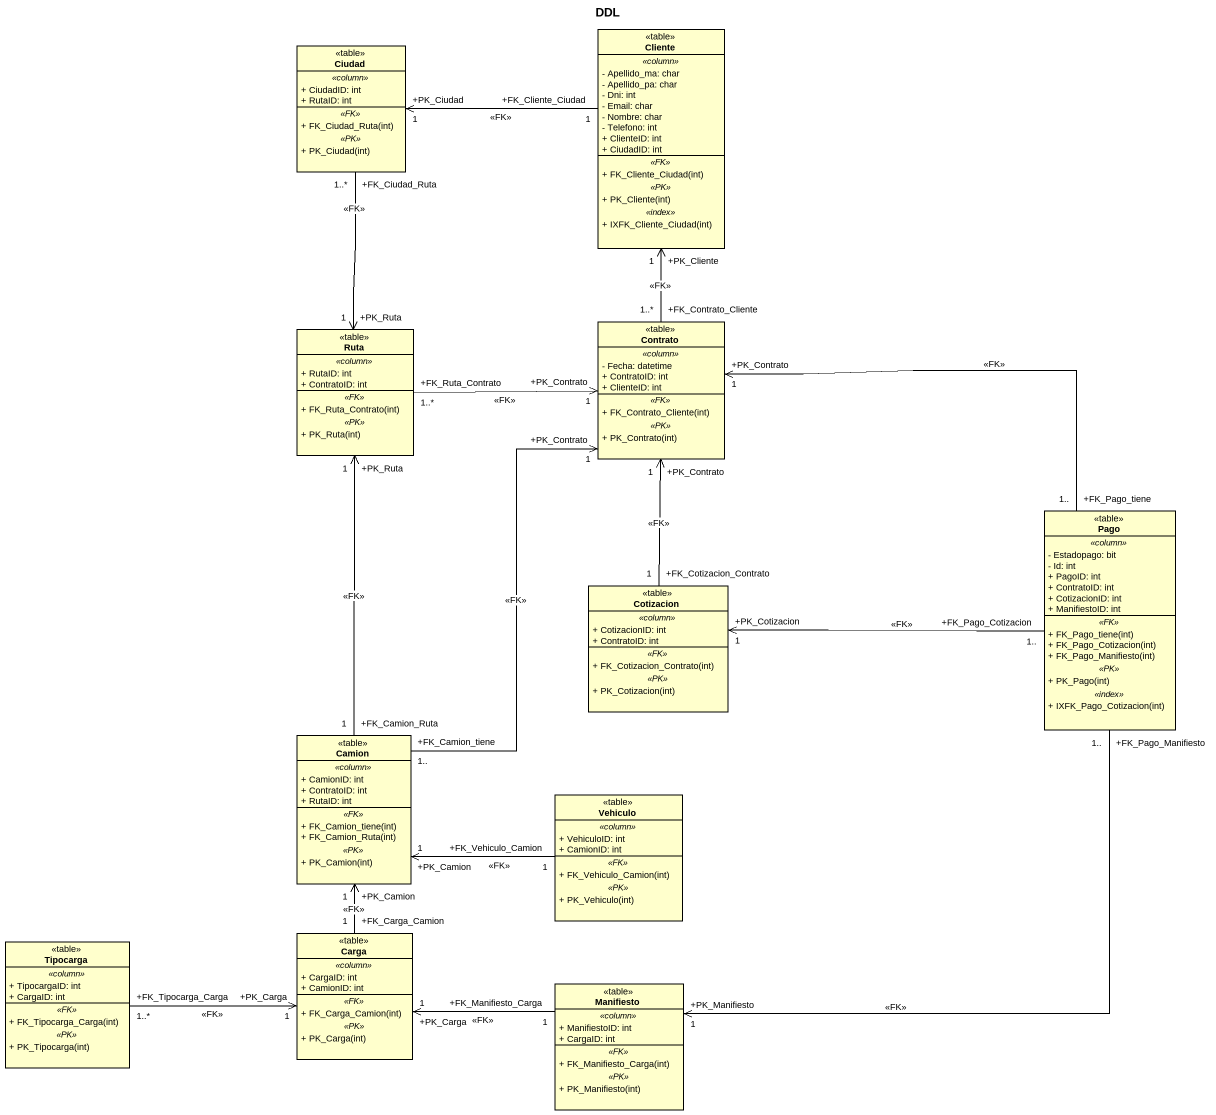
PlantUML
@startuml
title DDL
hide circle
hide empty members
skinparam classAttributeIconSize 0
class Ciudad <<table>> {
  .. <<column>> ..
  + CiudadID: int
  + RutaID: int
  .. <<FK>> ..
  + FK_Ciudad_Ruta(int)
  .. <<PK>> ..
  + PK_Ciudad(int)
}
class Cliente <<table>> {
  .. <<column>> ..
  - Apellido_ma: char
  - Apellido_pa: char
  - Dni: int
  - Email: char
  - Nombre: char
  - Telefono: int
  + ClienteID: int
  + CiudadID: int
  .. <<FK>> ..
  + FK_Cliente_Ciudad(int)
  .. <<PK>> ..
  + PK_Cliente(int)
  .. <<index>> ..
  + IXFK_Cliente_Ciudad(int)
}
class Contrato <<table>> {
  .. <<column>> ..
  - Fecha: datetime
  + ContratoID: int
  + ClienteID: int
  .. <<FK>> ..
  + FK_Contrato_Cliente(int)
  .. <<PK>> ..
  + PK_Contrato(int)
}
class Ruta <<table>> {
  .. <<column>> ..
  + RutaID: int
  + ContratoID: int
  .. <<FK>> ..
  + FK_Ruta_Contrato(int)
  .. <<PK>> ..
  + PK_Ruta(int)
}
class Pago <<table>> {
  .. <<column>> ..
  - Estadopago: bit
  - Id: int
  + PagoID: int
  + ContratoID: int
  + CotizacionID: int
  + ManifiestoID: int
  .. <<FK>> ..
  + FK_Pago_tiene(int)
  + FK_Pago_Cotizacion(int)
  + FK_Pago_Manifiesto(int)
  .. <<PK>> ..
  + PK_Pago(int)
  .. <<index>> ..
  + IXFK_Pago_Cotizacion(int)
}
class Cotizacion <<table>> {
  .. <<column>> ..
  + CotizacionID: int
  + ContratoID: int
  .. <<FK>> ..
  + FK_Cotizacion_Contrato(int)
  .. <<PK>> ..
  + PK_Cotizacion(int)
}
class Camion <<table>> {
  .. <<column>> ..
  + CamionID: int
  + ContratoID: int
  + RutaID: int
  .. <<FK>> ..
  + FK_Camion_tiene(int)
  + FK_Camion_Ruta(int)
  .. <<PK>> ..
  + PK_Camion(int)
}
class Vehiculo <<table>> {
  .. <<column>> ..
  + VehiculoID: int
  + CamionID: int
  .. <<FK>> ..
  + FK_Vehiculo_Camion(int)
  .. <<PK>> ..
  + PK_Vehiculo(int)
}
class Tipocarga <<table>> {
  .. <<column>> ..
  + TipocargaID: int
  + CargaID: int
  .. <<FK>> ..
  + FK_Tipocarga_Carga(int)
  .. <<PK>> ..
  + PK_Tipocarga(int)
}
class Carga <<table>> {
  .. <<column>> ..
  + CargaID: int
  + CamionID: int
  .. <<FK>> ..
  + FK_Carga_Camion(int)
  .. <<PK>> ..
  + PK_Carga(int)
}
class Manifiesto <<table>> {
  .. <<column>> ..
  + ManifiestoID: int
  + CargaID: int
  .. <<FK>> ..
  + FK_Manifiesto_Carga(int)
  .. <<PK>> ..
  + PK_Manifiesto(int)
}
Ciudad "+FK_Ciudad_Ruta\n1..*" --> "+PK_Ruta\n1" Ruta : <<FK>>
Cliente "+FK_Cliente_Ciudad\n1" -left-> "+PK_Ciudad\n1" Ciudad : <<FK>>
Contrato "+FK_Contrato_Cliente\n1..*" -up-> "+PK_Cliente\n1" Cliente : <<FK>>
Ruta "+FK_Ruta_Contrato\n1..*" -right-> "+PK_Contrato\n1" Contrato : <<FK>>
Pago "+FK_Pago_tiene\n1.." -left-> "+PK_Contrato\n1" Contrato : <<FK>>
Pago "+FK_Pago_Cotizacion\n1.." -left-> "+PK_Cotizacion\n1" Cotizacion : <<FK>>
Pago "+FK_Pago_Manifiesto\n1.." --> "+PK_Manifiesto\n1" Manifiesto : <<FK>>
Cotizacion "+FK_Cotizacion_Contrato\n1" -up-> "+PK_Contrato\n1" Contrato : <<FK>>
Camion "+FK_Camion_tiene\n1.." -up-> "+PK_Contrato\n1" Contrato : <<FK>>
Camion "+FK_Camion_Ruta\n1" -up-> "+PK_Ruta\n1" Ruta : <<FK>>
Vehiculo "+FK_Vehiculo_Camion\n1" -left-> "+PK_Camion\n1" Camion : <<FK>>
Tipocarga "+FK_Tipocarga_Carga\n1..*" -right-> "+PK_Carga\n1" Carga : <<FK>>
Carga "+FK_Carga_Camion\n1" -up-> "+PK_Camion\n1" Camion : <<FK>>
Manifiesto "+FK_Manifiesto_Carga\n1" -left-> "+PK_Carga\n1" Carga : <<FK>>
@enduml
